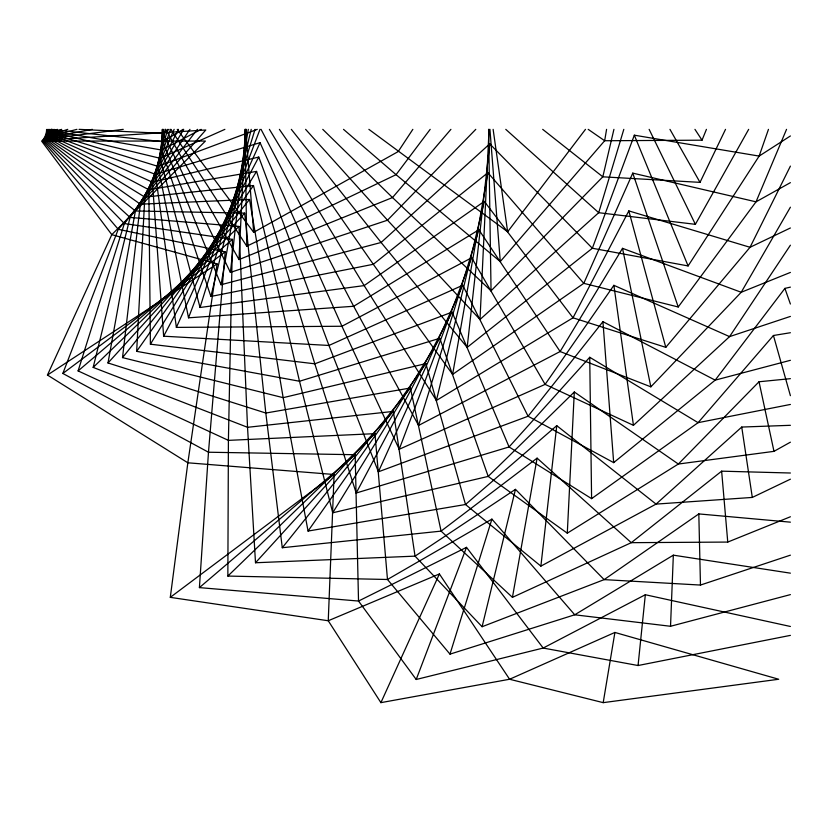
<?xml version="1.0" encoding="UTF-8"?>
<svg xmlns="http://www.w3.org/2000/svg" width="832" height="832" viewBox="0 0 832 832"><rect width="100%" height="100%" fill="white"/><g stroke="black" fill="none" stroke-linecap="round" stroke-linejoin="round"><path stroke-width="1.25" d="M790.4 594.62L670.53 626.278L574.735 614.796L491.899 519.126L387.483 579.488L227.854 576.066L228.405 440.367L232.482 239.377L124.353 223.558L42.973 139.495L123.25 129.355M670.53 626.278L673.338 555.162L790.4 573.165M334.1 474.5L328.245 620.755L380.9 702.645L509.6 679.255L614.9 632.445L778.7 679.255L603.2 702.645L509.6 679.255L439.4 573.955L328.245 620.755L170.3 597.355L187.845 462.8L217.1 263.9L111.8 234.655L41.6 141.055L205.4 141.055L111.8 234.655L47.445 375.045L187.845 462.8L334.1 474.5L170.3 597.355M305.614 129.355L387.514 220.199L480.002 319.488L489.06 129.355M450.913 129.355L392.506 197.558L238.992 259.574L245.284 129.355M174.138 129.355L144.82 197.101L136.666 351.333L299.51 381.243L439.795 338.281L488.197 476.403L567.289 533.177L574.309 391.976L678.35 464.038L773.989 451.35L790.4 442.177M790.4 635.378L638.061 665.527L543.182 648.045L466.513 547.352L358.519 601.047L199.41 587.61L208.478 452.223L225.181 251.888L118.248 229.299L42.318 140.286L205.785 130L118.248 229.299L62.847 373.464L208.478 452.223L355.17 454.719L358.519 601.047L416.208 679.484L543.182 648.045L645.33 594.734L790.4 626.475M638.061 665.527L645.33 594.734M475.779 129.355L387.514 220.199L230.402 272.438L246.376 129.355M291.325 129.355L381.098 242.476L467.168 347.37L489.746 143.874L592.353 248.248L688.095 265.938L759.138 156.094L768.466 129.355M178.464 129.355L140.338 204.183L122.522 357.604L283.161 397.665L425.859 363.605L465.504 504.504L540.883 566.124L556.754 425.651L656.053 504.098L752.305 497.432L790.4 479.18M163.914 129.355L158.049 166.4L188.521 317.814L353.683 306.28L478.878 229.778L560.113 351.53L650.842 386.838L741.218 292.271L790.4 207.199M603.2 702.645L614.9 632.445M606.58 129.355L604.666 140.743L500.271 261.57L396.074 174.668L343.512 129.355M489.746 143.874L381.098 242.476L221.021 284.752L248.331 129.355M279.396 129.355L373.308 264.295L452.618 374.4L487.916 172.713L583.783 283.338L678.215 306.987L756.018 201.833L786.542 129.355M183.685 129.345L135.408 210.964L107.994 362.96L265.814 413.036L410.384 388.003L441.085 531.118L512.439 597.355L537.108 458.141L631.28 542.672L727.761 542.069L790.4 516.766M165.537 129.355L155.48 174.377L176.374 327.392L341.931 326.258L471.682 257.764L545.106 384.384L633.443 425.329L729.57 336.617L790.4 245.19M613.922 129.355L602.815 176.821L491.046 290.846L392.506 197.558L322.764 129.355M269.402 129.345L364.156 285.594L436.394 400.452L484.297 201.386L573.009 317.803L665.787 347.35L750.038 247.291L790.4 166.109M487.916 172.713L373.308 264.295L210.891 296.452L251.212 129.355M189.946 129.355L130.073 217.443L93.174 367.411L247.53 427.305L393.38 411.393L415.043 556.14L482.102 626.725L515.466 489.351L604.146 579.623L700.471 585.062L790.4 555.162M167.742 129.355L152.402 182.166L163.644 336.201L328.952 345.457L462.748 285.251L528.07 416.239L613.673 462.634L715.177 380.141L784.909 288.392L790.4 287.134M623.813 129.355L598.707 212.701L480.002 319.488M484.297 201.386L364.156 285.594L200.044 307.486L255.07 129.355M261.05 129.355L353.683 306.28L418.579 425.443L478.878 229.778M197.423 129.355L124.353 223.558L78.104 370.906L228.405 440.367L374.962 433.659L387.483 579.488L449.987 654.139L491.899 519.126M170.591 129.355L148.845 189.758L150.394 344.198L314.798 363.813L452.109 312.125L509.08 446.95L591.594 498.638L698.09 422.666L773.438 335.494L790.4 332.727M790.4 135.97L759.138 156.094L634.327 135.19L592.353 248.248L467.168 347.37M188.521 317.814L259.99 129.355M51.74 129.355L46.041 132.964L155.48 174.377L260.052 142.657L341.931 326.258L399.214 449.259L471.682 257.764M416.208 679.484L466.513 547.352M588.203 129.355L604.666 140.743L702.031 140.182L706.43 129.355M790.4 182.645L756.018 201.833L632.767 173.129L583.783 283.338L452.618 374.4M54.194 129.355L45.791 133.973L152.402 182.166L258.762 157.071L328.952 345.457L378.394 471.817L462.748 285.251M176.374 327.392L260.052 142.657M380.9 702.645L439.4 573.955M542.693 129.355L602.815 176.821L700.014 182.364L725.525 129.355M790.4 227.978L750.038 247.291L628.826 210.902L573.009 317.803L436.394 400.452M57.377 129.345L45.469 134.95L148.845 189.758L256.578 171.392L314.798 363.813L356.2 493.033L452.109 312.125M163.644 336.201L258.762 157.071M505.773 129.355L598.707 212.701L695.375 224.328L748.665 129.355M790.4 272.428L741.218 292.271L622.513 248.342L560.113 351.53L418.579 425.443M150.394 344.198L256.578 171.392M61.693 129.355L45.084 135.928L144.82 197.101L253.49 185.536L299.51 381.243L332.717 512.803L439.795 338.281M412.838 129.355L398.195 151.58L253.666 232.336L177.237 129.355M790.4 316.42L729.57 336.617L613.881 285.324L545.106 384.384L399.214 449.259M136.666 351.333L253.49 185.536M67.766 129.355L44.647 136.864L140.338 204.183L249.517 199.472L283.161 397.665L308.048 531.055L425.859 363.605M430.186 129.355L396.074 174.668L246.761 246.189L170.955 129.355M368.867 129.355L507.645 231.774L585.478 129.355M790.4 360.308L715.177 380.141L602.93 321.672L528.07 416.239L378.394 471.817M76.95 129.355L44.138 137.769L135.408 210.964L244.681 213.127L265.814 413.036L282.277 547.726L410.384 388.003M122.522 357.604L249.517 199.472M790.4 404.446L698.09 422.666L589.732 357.282L509.08 446.95L356.2 493.033M107.994 362.96L244.681 213.127M92.352 129.355L43.586 138.653L130.073 217.443L238.992 226.439L247.53 427.305L255.507 562.754L393.38 411.393M790.4 378.664L759.023 381.763L678.35 464.038L567.289 533.177M574.309 391.976L488.197 476.403L332.717 512.803M93.174 367.411L238.992 226.439M227.854 576.066L374.962 433.659M46.987 129.355L46.446 129.865L161.689 150.051L201.146 129.355M790.4 425.308L741.738 427.055L656.053 504.098L540.883 566.124M556.754 425.651L465.504 504.504L308.048 531.055M199.41 587.61L355.17 454.719M78.104 370.906L232.482 239.377M48.256 129.345L46.374 130.905L160.118 158.288L224.879 129.355M790.4 473.013L721.635 471.162L631.28 542.672L512.439 597.355M537.108 458.141L441.085 531.118L282.277 547.726M62.847 373.464L225.181 251.888M49.806 129.345L46.249 131.934L158.049 166.4L257.275 129.355M169 129.355L163.249 133.359L79.03 129.355M790.4 522.163L698.818 513.916L604.146 579.623L482.102 626.725M515.466 489.351L415.043 556.14L255.507 562.754M47.445 375.045L217.1 263.9M183.113 129.355L162.729 141.731L51.085 129.355M673.338 555.162L574.735 614.796L449.987 654.139M694.949 129.355L702.031 140.182M669.958 129.355L700.014 182.364M165.693 129.355L238.992 259.574M649.137 129.355L695.375 224.328M230.402 272.438L163.249 133.359L162.864 129.355L160.118 158.288L200.044 307.486M634.327 135.19L688.095 265.938M221.021 284.752L162.729 141.731L162.344 129.355L161.689 150.051L210.891 296.452M784.909 288.392L790.4 304.023M632.767 173.129L678.215 306.987M773.438 335.494L790.4 395.678M628.826 210.902L665.787 347.35M759.023 381.763L773.989 451.35M622.513 248.342L650.842 386.838M741.738 427.055L752.305 497.432M493.126 129.355L507.645 231.774M613.881 285.324L633.443 425.329M721.635 471.162L727.761 542.069M489.934 129.355L500.271 261.57M245.679 129.355L253.666 232.336M602.93 321.672L613.673 462.634M698.818 513.916L700.471 585.062M488.592 129.355L491.046 290.846M245.066 129.355L246.761 246.189M589.732 357.282L591.594 498.638"/></g></svg>
